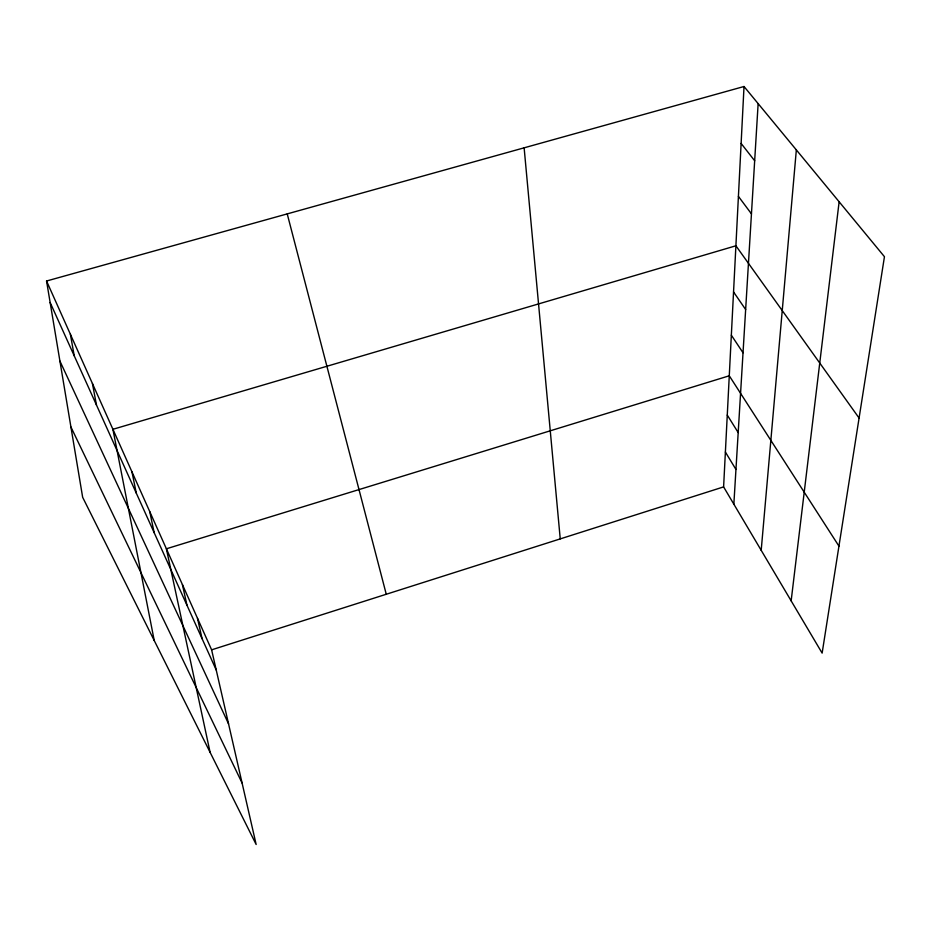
<?xml version="1.0" encoding="UTF-8"?>
<svg xmlns="http://www.w3.org/2000/svg" width="931" height="931" viewBox="0 0 931 931"><rect width="100%" height="100%" fill="white"/><g stroke="black" fill="none" stroke-linecap="round" stroke-linejoin="round"><path stroke-width="1.4" d="M744.02 86.502L884.45 256.7L822.131 653.108L723.608 486.901L744.02 86.502L46.55 281.011L82.661 497.317L256.153 844.498L211.616 649.838L46.55 281.011M733.849 504.183L758.137 103.609M761.197 550.314L796.342 149.903M791.152 600.844L839.134 201.771M211.616 649.838L723.608 486.901M741.123 143.444L754.669 160.76M738.423 196.394L751.457 213.862M859.08 418.042L735.909 245.784L112.907 429.296L154.232 640.528M733.547 291.95L745.65 309.534M731.347 335.195L743.031 352.779M838.947 546.125L729.276 375.787L166.381 548.79L210.103 752.341M727.274 415.086L738.19 432.566M725.389 452.059L735.956 469.457M70.919 427.003L242.095 783.052M59.91 361.053L228.549 723.853M50.146 302.528L216.225 669.983M287.225 213.897L386.26 594.257M197.477 618.265L202.062 638.643M182.429 584.645L186.968 605.266M149.751 511.619L154.15 532.66M131.969 471.877L136.275 493.093M92.437 383.537L96.463 405.008M70.384 334.252L74.212 355.782M524.13 147.831L560.241 538.886"/></g></svg>
